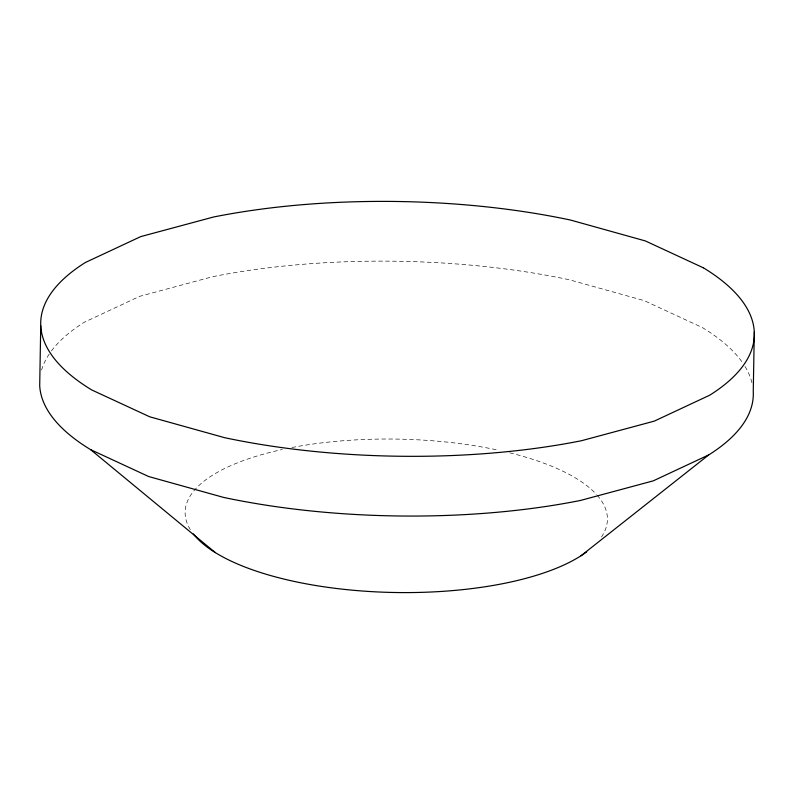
<?xml version="1.0" encoding="UTF-8"?>
<svg xmlns="http://www.w3.org/2000/svg" width="794" height="794" viewBox="0 0 794 794"><rect width="100%" height="100%" fill="white"/><g stroke="black" fill="none" stroke-linecap="round" stroke-linejoin="round"><path stroke-width="0.6" stroke-dasharray="3.97 2.98" d="M597.197 495.277A211.174 76.71 1 0 1 599.917 539.156M190.302 529.578A211.174 76.71 1 0 1 282.366 449.483M291.904 447.528A211.174 76.71 1 0 1 498.513 450.228M509.718 452.818A211.174 76.71 1 0 1 596.473 494.473M41.556 370.103A345.36 125.452 1 0 1 50.191 352.655M51.431 350.938A345.36 125.452 1 0 1 84.303 322.225L139.714 296.321L212.594 276.709A362.282 131.596 1 0 1 569.367 279.776L644.271 300.648L702.283 327.525A345.36 125.452 1 0 1 742.003 361.895M744.99 366.411A345.36 125.452 1 0 1 752.404 384.782"/><path stroke-width="1.19" d="M40.742 325.798L39.7 385.537A345.36 125.452 1 0 0 90.645 449.662L215.353 552.624M754.3 331.922L753.258 391.65A345.36 125.452 1 0 1 708.655 454.962L581.01 555.76M708.625 454.952L653.244 480.866L580.364 500.478A362.282 131.596 1 0 1 223.59 497.411L148.686 476.539L90.675 449.662M703.325 267.796L645.314 240.919L570.42 220.027A362.282 131.596 1 0 0 213.655 216.98L140.756 236.592L85.375 262.496A345.36 125.452 1 0 0 91.687 389.923L149.729 416.8L224.623 437.683A362.282 131.596 1 0 0 581.387 440.739L654.286 421.128L709.667 395.223A345.36 125.452 1 0 0 703.355 267.786M586.736 551.81A211.174 76.71 1 0 1 378.718 591.996A211.174 76.71 1 0 1 193.339 533.925"/></g></svg>
